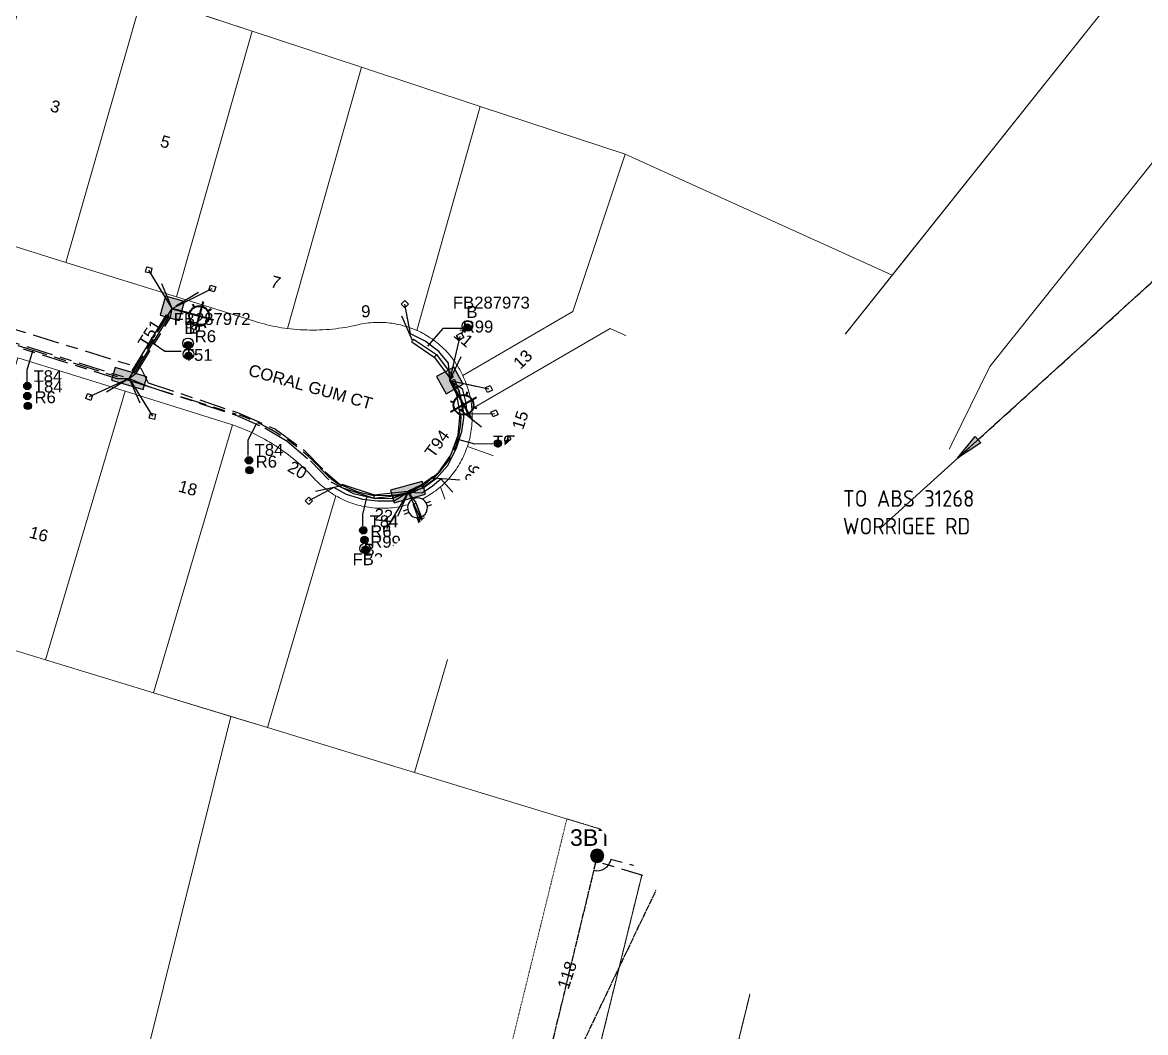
# Model space of a CAD drawing. Header units: metres. Extents: x 282960 to 285195, y 6134329 to 6136665.
# Drawn here: x 283530.6 to 283700, y 6135451.6 to 6135604 of the extents above; entities that cross this region are included whole.
import ezdxf
from ezdxf.enums import TextEntityAlignment as Align

# ---------------------------------------------------------------- set-up
doc = ezdxf.new("R2010")
doc.units = ezdxf.units.M
for name, pattern in [('Cable Exist OH', [1, 1, 0]), ('Cable Exist UG', [8.2, 4, -1.2, 1.8, -1.2]), ('HIDDEN', [0.375, 0.25, -0.125]), ('HIDDEN2', [0.1875, 0.125, -0.0625])]:
    doc.linetypes.add(name, pattern=pattern)
doc.layers.get('0').update_dxf_attribs({"color": 6})
for name, color, linetype, lineweight in [('Cadastre Land Parcels_SP_EXT', 9, 'Continuous', 5), ('Cadastre Other Property_SP_EXT', 9, 'HIDDEN', 5), ('Cadastre Roads_SP_EXT', 9, 'Continuous', 5)]:
    doc.layers.add(name, color=color, linetype=linetype, lineweight=lineweight)
for name, color, linetype in [('Duct_SP_EXT', 7, 'Continuous'), ('Equip_LV_EXT', 7, 'Continuous'), ('Equip_SP_HV_EXT', 7, 'Continuous'), ('Equip_SP_SL_EXT', 7, 'Continuous'), ('Mains_HV_EXT', 7, 'Continuous'), ('Mains_HV_MOD', 3, 'Continuous'), ('Mains_LV_EXT', 7, 'Continuous'), ('Mains_SL_EXT', 7, 'Continuous'), ('Notes_HV_MISC', 7, 'Continuous'), ('OH_Details_SP_MISC', 7, 'Continuous'), ('Services_SP_EXT', 7, 'Continuous'), ('SupportsOH_SP_TR_HV_LV_SL_EXT', 7, 'Continuous'), ('SupportsUG_SP_LV_EXT', 7, 'Continuous'), ('SupportsUG_SP_LV_SL_EXT', 7, 'Continuous'), ('Trench_SP_EXT', 7, 'Continuous')]:
    doc.layers.add(name, color=color, linetype=linetype)
doc.styles.add('COLUMN_LABEL', font='arial.ttf')
doc.styles.add('HVSW_LABEL', font='arial.ttf')
doc.styles.add('iecARIAL', font='arial.ttf', dxfattribs={"height": 2})
doc.styles.add('iecISOCP', font='isocp.shx')
doc.styles.add('POLE_LABEL', font='arial.ttf')
doc.styles.get("Standard").update_dxf_attribs({"font": 'arial.ttf'})

# ---------------------------------------------------------------- blocks, each defined once
blk = doc.blocks.new('COLUMN_EXT')
blk.add_hatch(color=256).paths.add_polyline_path([(-1.49, 1.48), (-1.49, -1.49), (1.48, -1.49), (1.48, 1.48)])
blk.add_lwpolyline([(-1.49, -1.49), (1.48, -1.49), (1.48, 1.48), (-1.49, 1.48)], close=True)
for tag, height, style, flags, p in [('ASSET_NUM', 2.5, 'COLUMN_LABEL', 8, (2, 2)), ('STRUCTURE_PLANT_NUMBER', 0.2, 'POLE_LABEL', 9, (1.81, 0.03)), ('STREET_CODE', 0.2, 'COLUMN_LABEL', 9, (1.81, -0.2))]:
    blk.add_attdef(tag, text='', height=height, dxfattribs=dict(style=style, flags=flags)).set_placement(p, align=Align.MIDDLE_LEFT)
at = {"flags": 9}
for tag, p in [('COLUMN_TYPE', (1.81, -0.4)), ('OWNED_BY', (1.81, -0.6)), ('STATE', (1.81, -0.8)), ('USAGE', (1.81, -1)), ('STREETNAME', (1.81, -1.6)), ('LEGEND', (1.81, -1.2)), ('LOCATION', (1.81, -1.4)), ('SUBURB', (1.81, -1.8)), ('NOTES', (1.81, -2))]:
    blk.add_attdef(tag, text='', height=0.2, dxfattribs=at).set_placement(p, align=Align.MIDDLE_LEFT)
at = {"flags": 1}
blk.add_attdef('Z', (1.81, -2.35), '', height=0.2, dxfattribs=at)
blk = doc.blocks.new('PILLAR_EXT')
blk.add_hatch(color=256).paths.add_polyline_path([(-2.475, 0.99), (-2.475, -0.99), (2.475, -0.99), (2.475, 0.99)])
blk.add_lwpolyline([(-2.475, -0.99), (2.475, -0.99), (2.475, 0.99), (-2.475, 0.99)], close=True)
at = {"style": 'iecARIAL', "flags": 8}
blk.add_attdef('ASSET_NUM', (1.5, 3.5), '', height=2.5, dxfattribs=at)
for tag, p, flags in [('OWNED_BY', (0, -0.2), 9), ('STATE', (0, -0.4), 9), ('SUPPORT_TYPE', (0, -0.6), 9), ('STREETNAME', (0, -1.8), 9), ('USAGE', (0, -0.8), 9), ('LEGEND', (0, -1), 9), ('LOCATION', (0, -1.2), 9), ('NOTES', (0, -1.4), 9), ('PARENT', (0, -1.6), 9), ('SUBURB', (0, -2), 1)]:
    blk.add_attdef(tag, p, '', height=0.2, dxfattribs=dict(flags=flags))
blk = doc.blocks.new('DUCT_EXT')
blk.add_circle((0, 0.8), 0.8)
at = {"flags": 1}
blk.add_attdef('Z', (0, 0), '', height=0.2, dxfattribs=at)
at = {"flags": 9}
for tag, p in [('DUCT_CODE', (0, 0)), ('XSECT_TYPE', (0, -0.2)), ('STATE', (0, -0.6)), ('FB_REFERENCE', (0, -0.4)), ('NOTES', (0, -0.8))]:
    blk.add_attdef(tag, text='', height=0.2, dxfattribs=at).set_placement(p, align=Align.MIDDLE_LEFT)
blk = doc.blocks.new('SL_LANTERN_EXT')
at = {"lineweight": 40}
for p, q in [((-1.46, 5.68), (-1.06, 5.28)), ((0, 1.97), (0, 6.47)), ((1.46, 5.68), (1.06, 5.28)), ((-2.25, 4.22), (2.25, 4.22)), ((-1.46, 2.76), (-1.06, 3.16)), ((0, 0), (0, 2.72)), ((1.46, 2.76), (1.06, 3.16))]:
    blk.add_line(p, q, dxfattribs=at)
blk.add_circle((0, 4.22), 1.5, dxfattribs=at)
at = {"style": 'iecARIAL', "flags": 8}
blk.add_attdef('ASSET_NUM', (1.5, 1.5), '', height=2.5, dxfattribs=at)
for tag, p, height, flags in [('OPERATING_VOLTAGE', (0.98, -1.65), 0.2, 9), ('ORIENTATION', (0.98, -1.85), 0.2, 9), ('CONSTRUCTED_VOLTAGE', (0.98, -0.65), 0.2, 9), ('CONTROL_TYPE', (0.98, -0.85), 0.2, 9), ('LANTERN_PURPOSE', (0.98, -1.05), 0.2, 9), ('LANTERN_TYPE', (0.98, -1.25), 0.2, 9), ('NO_PHASES', (0.98, -1.45), 0.2, 9), ('LNUMBER', (2.18, -3.25), 2.5, 8), ('OWNED_BY', (0.98, -2.05), 0.2, 9), ('STATE', (0.98, -2.25), 0.2, 9), ('USAGE', (0.98, -2.45), 0.2, 9), ('CEXIST', (0.98, -2.65), 0.2, 9), ('CNEW', (0.98, -2.85), 0.2, 9), ('CNUMBER', (0.98, -3.05), 0.2, 9), ('CREMOVE', (0.98, -3.25), 0.2, 9), ('CREPLACE', (0.98, -3.45), 0.2, 9), ('LKINGHEIGHT', (0.98, -3.65), 0.2, 9), ('LBRACKET', (0.98, -3.85), 0.2, 9), ('LBRACKETVOCAB', (0.98, -4.05), 0.2, 9), ('LCATEGORY', (0.98, -4.25), 0.2, 9), ('LCHARGE1', (0.98, -4.45), 0.2, 9), ('LCHARGE1PERCENT', (0.98, -4.65), 0.2, 9), ('LCHARGE2', (0.98, -4.85), 0.2, 9), ('LCHARGE2PERCENT', (0.98, -5.05), 0.2, 9), ('LCHARGE3', (0.98, -5.25), 0.2, 9), ('LCHARGE3PERCENT', (0.98, -5.45), 0.2, 9), ('LEXIST', (0.98, -5.65), 0.2, 9), ('LLAMP', (0.98, -5.85), 0.2, 9), ('LLAMPVOCAB', (0.98, -6.05), 0.2, 9), ('LMAST', (0.98, -6.25), 0.2, 9), ('LMASTVOCAB', (0.98, -6.45), 0.2, 9), ('LNEW', (0.98, -6.65), 0.2, 9), ('LANTNUMBER', (0.98, -6.85), 0.2, 9), ('LOUTREACH', (0.98, -7.25), 0.2, 9), ('LOUTREACHVOCAB', (0.98, -7.45), 0.2, 9), ('LRATECODE', (0.98, -7.65), 0.2, 9), ('LREMOVE', (0.98, -7.85), 0.2, 9), ('LREPLACE', (0.98, -8.05), 0.2, 9), ('LTYPE', (0.98, -8.25), 0.2, 9), ('LTYPEVOCAB', (0.98, -8.45), 0.2, 9), ('LEGEND', (0.98, -8.65), 0.2, 9), ('STREETNAME', (0.98, -9.25), 0.2, 9), ('SUBURB', (0.98, -9.45), 0.2, 1), ('LOCATION', (0.98, -8.85), 0.2, 9), ('NOTES', (0.98, -9.05), 0.2, 9)]:
    blk.add_attdef(tag, p, '', height=height, dxfattribs=dict(flags=flags))
blk = doc.blocks.new('CCP_EXT')
at = {"flags": 9}
for tag, p in [('LIFE_SUPPORT', (0, -1.6)), ('STATE', (0, -1.8)), ('NOTES', (0, -2))]:
    blk.add_attdef(tag, text='', height=0.2, dxfattribs=at).set_placement(p, align=Align.MIDDLE_LEFT)
blk.add_wipeout([(0, 0.57), (0.57, 0), (0, -0.57), (-0.57, 0)])
blk.add_lwpolyline([(-0.57, 0), (0, 0.57), (0.57, 0), (0, -0.57), (-0.57, 0)])
at = {"flags": 1}
blk.add_attdef('Z', (0, 0), '', height=0.2, dxfattribs=at)
at = {"flags": 9}
for tag, p in [('CCP_TYPE', (0, 0)), ('CONSTRUCTED_VOLTAGE', (0, -0.2)), ('OPERATING_VOLTAGE', (0, -0.6)), ('ORIENTATION', (0, -0.8)), ('OWNED_BY', (0, -1)), ('NO_PHASES', (0, -0.4)), ('USAGE', (0, -1.2)), ('LEGEND', (0, -1.4))]:
    blk.add_attdef(tag, text='', height=0.2, dxfattribs=at).set_placement(p, align=Align.MIDDLE_LEFT)
blk = doc.blocks.new('POLE_EXT')
blk.add_hatch(color=256).paths.add_polyline_path([(-1, 0, 1), (1, 0, 1)])
blk.add_lwpolyline([(-1, 0, 1), (1, 0, 1)], format="xyb", close=True)
for tag, height, flags, p in [('pNumber', 2.5, 8, (-17.84, 2.07)), ('OWNED_BY', 0.2, 9, (1.35, -0.4)), ('SPECIAL_USE', 0.2, 9, (1.35, -0.8)), ('STATE', 0.2, 9, (1.35, -1)), ('cLV', 0.2, 9, (1.35, -1.4)), ('hDepth', 0.2, 9, (1.35, -1.6)), ('hDia', 0.2, 9, (1.35, -1.8)), ('PARENT', 0.2, 9, (1.35, -0.6)), ('USAGE', 0.2, 9, (1.35, -1.2)), ('cHV', 0.2, 9, (1.35, -2)), ('cLinedev', 0.2, 9, (1.35, -3.4)), ('LBRACKET', 0.2, 9, (1.35, -2.2)), ('LExisting', 0.2, 9, (1.35, -2.4)), ('LANTNUMBER', 0.2, 9, (1.35, -2.6)), ('LOther', 0.2, 9, (1.35, -2.8)), ('LRemove', 0.2, 9, (1.35, -3)), ('LEGEND', 0.2, 9, (1.35, -3.2)), ('pExisting', 0.2, 9, (1.35, -3.8)), ('pFooting', 0.2, 9, (1.35, -4.4)), ('pNew', 0.2, 9, (1.35, -4.6)), ('pRelocate', 0.2, 9, (1.35, -5)), ('LOCATION', 0.2, 9, (1.35, -3.6)), ('PFNUMBER', 0.2, 9, (1.35, -4)), ('NEWPFNUMBER', 0.2, 9, (1.35, -4.2)), ('pRemove', 0.2, 9, (1.35, -5.2)), ('pReplace', 0.2, 9, (1.35, -5.4)), ('pStay', 0.2, 9, (1.35, -5.6)), ('pType', 0.2, 9, (1.35, -5.8)), ('cspan', 0.2, 9, (1.35, -6)), ('STREETNAME', 0.2, 9, (1.35, -6.2)), ('SUBURB', 0.2, 9, (1.35, -6.4)), ('NOTES', 0.2, 9, (1.35, -6.6)), ('MAINTAINED_BY', 0.2, 9, (1.36, -6.81)), ('OPERATED_BY', 0.2, 9, (1.36, -7.01))]:
    blk.add_attdef(tag, text='', height=height, dxfattribs=dict(flags=flags)).set_placement(p, align=Align.MIDDLE_LEFT)
at = {"style": 'POLE_LABEL'}
for tag, height, flags, p in [('ASSET_NUM', 2.5, 8, (2, 2)), ('STRUCTURE_PLANT_NUMBER', 0.2, 9, (1.35, 0.03)), ('STREET_CODE', 0.2, 9, (1.35, -0.2))]:
    blk.add_attdef(tag, text='', height=height, dxfattribs=dict(at, flags=flags)).set_placement(p, align=Align.MIDDLE_LEFT)
at = {"flags": 1}
blk.add_attdef('Z', (1.35, -7.33), '', height=0.2, dxfattribs=at)
blk = doc.blocks.new('LV_UG_LINKS_OPEN_EXT')
for p, q in [((-0.25, 1.47), (-0.25, 2.22)), ((0.25, 1.47), (0.25, 2.22)), ((-0.25, -1.47), (-0.25, -2.22)), ((0.25, -1.47), (0.25, -2.22))]:
    blk.add_line(p, q)
at = {"flags": 9}
for tag, p in [('ACTUAL_STATUS', (0, 0)), ('CONSTRUCTED_VOLTAGE', (0, -0.2)), ('OPERATING_VOLTAGE', (0, -0.6)), ('ORIENTATION', (0, -0.8)), ('STATE', (0, -1)), ('SWITCH_TYPE', (0, -1.2)), ('NO_PHASES', (0, -0.4)), ('USAGE', (0, -1.4)), ('NOTES', (0, -1.6))]:
    blk.add_attdef(tag, text='', height=0.2, dxfattribs=at).set_placement(p, align=Align.MIDDLE_LEFT)
at = {"flags": 1}
blk.add_attdef('Z', (0, 0), '', height=0.2, dxfattribs=at)
blk.add_wipeout([(-0.25, 1.47), (-0.43, 1.43), (-0.61, 1.36), (-0.77, 1.28), (-0.93, 1.17), (-1.07, 1.05), (-1.19, 0.9), (-1.29, 0.75), (-1.38, 0.58), (-1.44, 0.4), (-1.48, 0.22), (-1.49, 0.03), (-1.49, -0.16), (-1.45, -0.34), (-1.4, -0.52), (-1.32, -0.69), (-1.23, -0.85), (-1.11, -1), (-0.98, -1.13), (-0.83, -1.24), (-0.66, -1.34), (-0.49, -1.41), (-0.31, -1.46), (-0.13, -1.49), (0.06, -1.49), (0.25, -1.47), (0.43, -1.43), (0.61, -1.36), (0.77, -1.28), (0.93, -1.17), (1.07, -1.05), (1.19, -0.9), (1.29, -0.75), (1.38, -0.58), (1.44, -0.4), (1.48, -0.22), (1.49, -0.03), (1.49, 0.16), (1.45, 0.34), (1.4, 0.52), (1.32, 0.69), (1.23, 0.85), (1.11, 1), (0.98, 1.13), (0.83, 1.24), (0.66, 1.34), (0.49, 1.41), (0.31, 1.46), (0.13, 1.49), (-0.06, 1.49)])
blk.add_lwpolyline([(0, -1.49, 1), (0, 1.49, 1)], format="xyb", close=True)
blk = doc.blocks.new('HV_ABS_CLOSED_EXT')
blk.add_line((-3, 6.87), (3, 6.87))
blk.add_circle((0, 6.87), 1.8)
at = {"style": 'HVSW_LABEL'}
for tag, height, flags, p in [('ASSET_NUM', 3.5, 8, (2, 2)), ('STREET_CODE', 0.2, 9, (0, -0.2))]:
    blk.add_attdef(tag, text='', height=height, dxfattribs=dict(at, flags=flags)).set_placement(p, align=Align.MIDDLE_LEFT)
at = {"flags": 1}
blk.add_attdef('Z', (0, 0), '', height=0.2, dxfattribs=at)
at = {"flags": 9}
for tag, p in [('ACTUAL_STATUS', (0, -0.4)), ('CONSTRUCTED_VOLTAGE', (0, -0.6)), ('OPERATING_VOLTAGE', (0, -1)), ('ORIENTATION', (0, -1.2)), ('OWNED_BY', (0, -1.4)), ('STATE', (0, -1.6)), ('NO_PHASES', (0, -0.8)), ('SWITCH_TYPE', (0, -1.8)), ('STREETNAME', (0, -2.6)), ('SUBURB', (0, -2.8)), ('USAGE', (0, -2)), ('LEGEND', (0, -2.2)), ('LOCATION', (0, -2.4)), ('NOTES', (0, -3))]:
    blk.add_attdef(tag, text='', height=0.2, dxfattribs=at).set_placement(p, align=Align.MIDDLE_LEFT)
blk = doc.blocks.new('CABLE_LARGE_EXT')
h = blk.add_hatch(color=256)
edge = h.paths.add_edge_path()
edge.add_arc((0, 0.55), 0.55, 0, 360)
blk.add_circle((0, 0.55), 0.55)
at = {"flags": 1}
blk.add_attdef('Z', (0, 0), '', height=0.2, dxfattribs=at)
at = {"flags": 9}
for tag, p in [('COND_CODE', (0, 0)), ('STATE', (0, -0.4)), ('XSECT_SIZE', (0, -0.6)), ('FB_REFERENCE', (0, -0.2)), ('NOTES', (0, -0.8))]:
    blk.add_attdef(tag, text='', height=0.2, dxfattribs=at).set_placement(p, align=Align.MIDDLE_LEFT)
blk = doc.blocks.new('*U137')
blk.add_hatch(color=256).paths.add_polyline_path([(0.44, -0.48), (-0.44, 0.48), (-3.11, -2.82)])
for p, q in [((-3.11, -2.82), (-0.44, 0.48)), ((0.44, -0.48), (-0.44, 0.48)), ((0.44, -0.48), (-3.11, -2.82))]:
    blk.add_line(p, q)
at = {"color": 250}
blk.add_wipeout([(23.58, -32.34), (-33.86, -84.24), (-92.24, -19.69), (-34.8, 32.21)], dxfattribs=at)

msp = doc.modelspace()

# ---------------------------------------------------------------- linework, layer by layer
at = {"layer": 'Cadastre Land Parcels_SP_EXT', "linetype": 'Continuous'}
for p, q in [((283661.83, 6135565.85), (283747.66, 6135673.51)), ((283661.83, 6135565.85), (283747.66, 6135673.51)), ((283548.72, 6135608.12), (283565.23, 6135602.65)), ((283548.72, 6135608.12), (283565.23, 6135602.65)), ((283565.23, 6135602.65), (283581.74, 6135597.19)), ((283565.23, 6135602.65), (283581.74, 6135597.19)), ((283581.74, 6135597.19), (283599.66, 6135591.26)), ((283581.74, 6135597.19), (283599.66, 6135591.26)), ((283599.66, 6135591.26), (283621.53, 6135584.08)), ((283599.66, 6135591.26), (283621.53, 6135584.08)), ((283621.53, 6135584.08), (283661.83, 6135565.85)), ((283621.53, 6135584.08), (283661.83, 6135565.85))]:
    msp.add_line(p, q, dxfattribs=at)
for points in [[(283520.48, 6135572.95), (283537.14, 6135567.75), (283548.72, 6135608.12), (283532.21, 6135613.58), (283520.48, 6135572.95)], [(283537.14, 6135567.75), (283553.81, 6135562.54), (283565.23, 6135602.65), (283548.72, 6135608.12), (283537.14, 6135567.75)], [(283581.74, 6135597.19), (283565.23, 6135602.65), (283553.81, 6135562.54), (283565.75, 6135558.83), (283566.18, 6135558.7), (283566.61, 6135558.58), (283567.04, 6135558.47), (283567.48, 6135558.36), (283567.91, 6135558.25), (283568.35, 6135558.16), (283568.79, 6135558.07), (283569.23, 6135557.99), (283569.67, 6135557.91), (283570.12, 6135557.84), (283570.56, 6135557.78), (283581.74, 6135597.19)], [(283599.66, 6135591.26), (283581.74, 6135597.19), (283570.56, 6135557.78), (283571.04, 6135557.72), (283571.53, 6135557.67), (283572.01, 6135557.63), (283572.5, 6135557.6), (283572.99, 6135557.58), (283573.48, 6135557.56), (283573.96, 6135557.55), (283574.45, 6135557.55), (283574.94, 6135557.55), (283575.43, 6135557.57), (283575.91, 6135557.59), (283576.4, 6135557.62), (283576.89, 6135557.66), (283577.37, 6135557.7), (283577.86, 6135557.75), (283578.34, 6135557.82), (283578.82, 6135557.89), (283579.31, 6135557.96), (283579.79, 6135558.05), (283580.26, 6135558.14), (283580.74, 6135558.24), (283581.22, 6135558.35), (283581.53, 6135558.42), (283581.85, 6135558.48), (283582.17, 6135558.53), (283582.49, 6135558.58), (283582.81, 6135558.62), (283583.13, 6135558.65), (283583.46, 6135558.68), (283583.78, 6135558.7), (283584.1, 6135558.71), (283584.43, 6135558.71), (283584.75, 6135558.71), (283585.07, 6135558.69), (283585.4, 6135558.67), (283585.72, 6135558.65), (283586.04, 6135558.61), (283586.36, 6135558.57), (283586.68, 6135558.52), (283587, 6135558.46), (283587.32, 6135558.4), (283587.63, 6135558.33), (283587.95, 6135558.25), (283588.26, 6135558.16), (283588.57, 6135558.07), (283588.88, 6135557.97), (283589.18, 6135557.86), (283589.48, 6135557.75), (283589.78, 6135557.63), (283590.08, 6135557.5), (283599.66, 6135591.26)], [(283613.61, 6135560.35), (283621.53, 6135584.08), (283599.66, 6135591.26), (283590.08, 6135557.5), (283590.38, 6135557.36), (283590.68, 6135557.22), (283590.97, 6135557.07), (283591.26, 6135556.91), (283591.55, 6135556.74), (283591.83, 6135556.57), (283592.11, 6135556.39), (283592.39, 6135556.21), (283592.65, 6135556.01), (283592.92, 6135555.82), (283593.18, 6135555.61), (283593.43, 6135555.4), (283593.68, 6135555.18), (283593.93, 6135554.96), (283594.17, 6135554.73), (283594.4, 6135554.5), (283594.63, 6135554.26), (283594.85, 6135554.01), (283595.07, 6135553.76), (283595.28, 6135553.51), (283595.48, 6135553.24), (283595.68, 6135552.98), (283595.87, 6135552.71), (283596.05, 6135552.43), (283596.23, 6135552.15), (283596.4, 6135551.87), (283596.57, 6135551.58), (283596.72, 6135551.29), (283596.87, 6135551), (283597.02, 6135550.7), (283613.61, 6135560.35)], [(283661.83, 6135565.85), (283621.53, 6135584.08), (283613.61, 6135560.35), (283597.02, 6135550.7), (283597.16, 6135550.41), (283597.29, 6135550.11), (283597.42, 6135549.8), (283597.54, 6135549.5), (283597.65, 6135549.19), (283597.76, 6135548.88), (283597.85, 6135548.57), (283597.94, 6135548.25), (283598.03, 6135547.94), (283598.1, 6135547.62), (283598.17, 6135547.3), (283598.23, 6135546.98), (283598.28, 6135546.65), (283598.33, 6135546.33), (283598.36, 6135546), (283598.39, 6135545.68), (283619.25, 6135557.78), (283645.85, 6135545.8), (283661.83, 6135565.85)], [(283859.56, 6135560.8), (283701.74, 6135583.63), (283676.56, 6135552.05), (283650.69, 6135499.45), (283621.99, 6135382.74), (283623.97, 6135382.42), (283765.17, 6135359.83), (283829.1, 6135349.6), (283859.56, 6135560.8)], [(283638.92, 6135535.86), (283639.37, 6135537.68), (283645.85, 6135545.8), (283619.25, 6135557.78), (283598.39, 6135545.68), (283598.42, 6135545.36), (283598.44, 6135545.03), (283598.45, 6135544.71), (283598.45, 6135544.39), (283598.44, 6135544.07), (283598.43, 6135543.75), (283598.41, 6135543.43), (283598.39, 6135543.11), (283598.35, 6135542.79), (283598.31, 6135542.47), (283598.26, 6135542.15), (283598.21, 6135541.83), (283598.14, 6135541.52), (283598.07, 6135541.2), (283597.99, 6135540.89), (283597.91, 6135540.58), (283597.82, 6135540.27), (283597.72, 6135539.97), (283636.54, 6135526.16), (283638.92, 6135535.86)], [(283546.1, 6135548.32), (283529.91, 6135553.37), (283517.82, 6135512.74), (283529.48, 6135509.19), (283534.08, 6135507.79), (283546.1, 6135548.32)], [(283562.29, 6135543.25), (283561.97, 6135543.36), (283561.65, 6135543.46), (283561.33, 6135543.56), (283546.1, 6135548.32), (283534.08, 6135507.79), (283550.34, 6135502.83), (283562.29, 6135543.25)], [(283577.87, 6135532.54), (283577.59, 6135532.71), (283577.32, 6135532.88), (283577.05, 6135533.06), (283576.78, 6135533.24), (283576.52, 6135533.43), (283576.26, 6135533.63), (283576.01, 6135533.83), (283575.76, 6135534.04), (283575.52, 6135534.26), (283575.28, 6135534.48), (283575.05, 6135534.7), (283574.82, 6135534.93), (283574.6, 6135535.17), (283574.27, 6135535.52), (283573.94, 6135535.87), (283573.6, 6135536.21), (283573.26, 6135536.54), (283572.91, 6135536.87), (283572.56, 6135537.2), (283572.2, 6135537.52), (283571.83, 6135537.83), (283571.47, 6135538.14), (283571.09, 6135538.44), (283570.71, 6135538.73), (283570.33, 6135539.02), (283569.94, 6135539.3), (283569.55, 6135539.58), (283569.15, 6135539.85), (283568.75, 6135540.11), (283568.34, 6135540.37), (283567.94, 6135540.62), (283567.52, 6135540.86), (283567.1, 6135541.1), (283566.68, 6135541.33), (283566.26, 6135541.55), (283565.83, 6135541.77), (283565.4, 6135541.98), (283564.96, 6135542.18), (283564.52, 6135542.38), (283564.08, 6135542.57), (283563.64, 6135542.75), (283563.19, 6135542.92), (283562.74, 6135543.09), (283562.29, 6135543.25), (283550.34, 6135502.83), (283567.56, 6135497.58), (283577.87, 6135532.54)], [(283636.54, 6135526.16), (283597.72, 6135539.97), (283597.61, 6135539.66), (283597.5, 6135539.36), (283597.38, 6135539.07), (283597.25, 6135538.77), (283597.12, 6135538.48), (283596.98, 6135538.19), (283596.83, 6135537.91), (283596.68, 6135537.63), (283596.52, 6135537.35), (283596.36, 6135537.07), (283596.19, 6135536.8), (283596.01, 6135536.54), (283595.82, 6135536.28), (283595.64, 6135536.02), (283595.44, 6135535.76), (283595.24, 6135535.52), (283595.03, 6135535.27), (283594.82, 6135535.03), (283594.6, 6135534.8), (283594.38, 6135534.57), (283594.15, 6135534.34), (283593.92, 6135534.12), (283593.68, 6135533.91), (283601.35, 6135512.38), (283630.93, 6135503.36), (283636.54, 6135526.16)], [(283630.93, 6135503.36), (283601.35, 6135512.38), (283593.68, 6135533.91), (283593.44, 6135533.71), (283593.19, 6135533.51), (283592.94, 6135533.32), (283592.68, 6135533.14), (283592.43, 6135532.96), (283592.16, 6135532.79), (283591.9, 6135532.62), (283591.63, 6135532.46), (283591.35, 6135532.3), (283591.08, 6135532.15), (283590.79, 6135532.01), (283590.51, 6135531.87), (283590.22, 6135531.74), (283589.94, 6135531.62), (283589.64, 6135531.5), (283589.35, 6135531.39), (283596.1, 6135512.46), (283589.72, 6135490.83), (283625.19, 6135480.01), (283630.93, 6135503.36)], [(283584.8, 6135530.66), (283584.47, 6135530.66), (283584.14, 6135530.68), (283583.81, 6135530.7), (283583.48, 6135530.73), (283583.16, 6135530.76), (283582.83, 6135530.81), (283582.5, 6135530.86), (283582.18, 6135530.92), (283581.85, 6135530.99), (283581.53, 6135531.06), (283581.21, 6135531.15), (283580.9, 6135531.24), (283580.58, 6135531.33), (283580.27, 6135531.44), (283579.96, 6135531.55), (283579.65, 6135531.67), (283579.34, 6135531.8), (283579.04, 6135531.93), (283578.74, 6135532.08), (283578.45, 6135532.22), (283578.16, 6135532.38), (283577.87, 6135532.54), (283567.56, 6135497.58), (283589.72, 6135490.83), (283596.1, 6135512.46), (283589.35, 6135531.39), (283589.03, 6135531.29), (283588.72, 6135531.19), (283588.4, 6135531.11), (283588.08, 6135531.03), (283587.76, 6135530.96), (283587.43, 6135530.89), (283587.11, 6135530.84), (283586.78, 6135530.79), (283586.45, 6135530.75), (283586.12, 6135530.71), (283585.79, 6135530.69), (283585.46, 6135530.67), (283585.13, 6135530.66), (283584.8, 6135530.66)], [(283625.19, 6135480.01), (283589.72, 6135490.83), (283567.56, 6135497.58), (283562.03, 6135499.27), (283549.34, 6135448.29), (283613.49, 6135432.42), (283625.19, 6135480.01)]]:
    msp.add_lwpolyline(points, close=True, dxfattribs=at)
msp.add_lwpolyline([(283510.84, 6135446.71), (283546.75, 6135437.82), (283549.34, 6135448.29), (283549.34, 6135448.29), (283562.03, 6135499.27), (283550.34, 6135502.83), (283534.08, 6135507.79), (283529.48, 6135509.19)], dxfattribs=at)
at = {"layer": 'Cadastre Other Property_SP_EXT', "linetype": 'HIDDEN2'}
msp.add_lwpolyline([(283612.74, 6135483.82), (283518.4, 6135100.14), (283526.8, 6135098.99), (283532.45, 6135102.82), (283625.19, 6135480.02), (283612.74, 6135483.82)], close=True, dxfattribs=at)
at = {"layer": 'Cadastre Roads_SP_EXT', "linetype": 'Continuous'}
for p, q in [((283747.66, 6135673.51), (283639.37, 6135537.68)), ((283676.56, 6135552.05), (283701.74, 6135583.63)), ((283650.69, 6135499.45), (283676.56, 6135552.05)), ((283639.37, 6135537.68), (283625.19, 6135480.01)), ((283621.99, 6135382.74), (283650.69, 6135499.45)), ((283625.19, 6135480.01), (283613.49, 6135432.42))]:
    msp.add_line(p, q, dxfattribs=at)
at = {"layer": 'Duct_SP_EXT'}
for p, q in [((283547.12, 6135551.38), (283552.32, 6135559.86)), ((283547.53, 6135551.13), (283552.73, 6135559.61)), ((283552.32, 6135559.86), (283552.53, 6135559.73)), ((283552.73, 6135559.61), (283552.53, 6135559.73)), ((283589.32, 6135555.78), (283589.45, 6135555.97)), ((283589.59, 6135556.17), (283589.45, 6135555.97)), ((283589.59, 6135556.17), (283593.06, 6135553.84)), ((283589.32, 6135555.78), (283592.72, 6135553.48)), ((283592.72, 6135553.48), (283592.89, 6135553.66)), ((283592.72, 6135553.48), (283595.17, 6135550.19)), ((283593.06, 6135553.84), (283592.89, 6135553.66)), ((283593.06, 6135553.84), (283595.56, 6135550.48)), ((283547.12, 6135551.38), (283547.33, 6135551.25)), ((283547.53, 6135551.13), (283547.33, 6135551.25)), ((283595.17, 6135550.19), (283595.36, 6135550.34)), ((283595.31, 6135549.91), (283595.54, 6135549.99)), ((283595.31, 6135549.91), (283596.1, 6135547.78)), ((283595.56, 6135550.48), (283595.36, 6135550.34)), ((283595.76, 6135550.08), (283595.54, 6135549.99)), ((283595.76, 6135550.08), (283596.57, 6135547.9)), ((283596.1, 6135547.78), (283596.34, 6135547.84)), ((283596.1, 6135547.78), (283596.49, 6135545.53)), ((283596.57, 6135547.9), (283596.34, 6135547.84)), ((283596.57, 6135547.9), (283596.96, 6135545.61)), ((283596.48, 6135545.55), (283596.72, 6135545.57)), ((283596.49, 6135545.53), (283596.48, 6135545.55)), ((283596.48, 6135545.55), (283596.48, 6135545.51)), ((283596.48, 6135545.51), (283596.72, 6135545.52)), ((283596.48, 6135545.51), (283596.49, 6135545.46)), ((283596.49, 6135545.53), (283596.72, 6135545.57)), ((283596.49, 6135545.46), (283596.73, 6135545.47)), ((283596.96, 6135545.61), (283596.72, 6135545.57)), ((283596.96, 6135545.6), (283596.72, 6135545.57)), ((283596.96, 6135545.53), (283596.72, 6135545.52)), ((283596.97, 6135545.48), (283596.73, 6135545.47)), ((283596.96, 6135545.61), (283596.96, 6135545.6)), ((283596.96, 6135545.6), (283596.96, 6135545.53)), ((283596.96, 6135545.53), (283596.97, 6135545.48)), ((283578.64, 6135533.83), (283578.71, 6135534.06)), ((283578.64, 6135533.83), (283583.61, 6135532.21)), ((283578.78, 6135534.29), (283578.71, 6135534.06)), ((283578.78, 6135534.29), (283583.66, 6135532.7)), ((283590.75, 6135534.22), (283592.45, 6135535.43)), ((283590.75, 6135534.22), (283590.87, 6135534.01)), ((283590.99, 6135533.8), (283590.87, 6135534.01)), ((283590.99, 6135533.8), (283592.73, 6135535.04)), ((283592.44, 6135535.42), (283592.47, 6135535.45)), ((283592.45, 6135535.43), (283592.44, 6135535.42)), ((283592.44, 6135535.42), (283592.59, 6135535.23)), ((283592.45, 6135535.43), (283592.59, 6135535.23)), ((283592.47, 6135535.45), (283592.5, 6135535.48)), ((283592.47, 6135535.45), (283592.62, 6135535.26)), ((283592.5, 6135535.48), (283592.66, 6135535.29)), ((283592.73, 6135535.04), (283592.59, 6135535.23)), ((283592.73, 6135535.04), (283592.59, 6135535.23)), ((283592.78, 6135535.08), (283592.62, 6135535.26)), ((283592.81, 6135535.11), (283592.66, 6135535.29)), ((283592.73, 6135535.04), (283592.78, 6135535.08)), ((283592.73, 6135535.04), (283592.73, 6135535.04)), ((283592.78, 6135535.08), (283592.81, 6135535.11)), ((283583.61, 6135532.21), (283583.64, 6135532.46)), ((283583.66, 6135532.7), (283583.64, 6135532.46)), ((283597.89, 6135509.17), (283598.07, 6135509.36)), ((283597.89, 6135509.17), (283629.38, 6135499.15)), ((283598.25, 6135509.55), (283598.07, 6135509.36)), ((283598.25, 6135509.55), (283629.53, 6135499.61)), ((283629.38, 6135499.15), (283629.46, 6135499.38)), ((283629.53, 6135499.61), (283629.46, 6135499.38))]:
    msp.add_line(p, q, dxfattribs=at)
for points in [[(283597.12, 6135557.81), (283594.04, 6135557.81), (283591.72, 6135555.11)], [(283531.32, 6135549.69), (283531.31, 6135551.56), (283532.14, 6135554.41)], [(283554.52, 6135554.33), (283552.05, 6135554.33), (283550.31, 6135555.51)], [(283564.64, 6135538.64), (283564.64, 6135540.98), (283565.96, 6135543.49)], [(283601.55, 6135540.37), (283598.87, 6135540.32), (283596.48, 6135541.01)], [(283581.96, 6135528.02), (283581.95, 6135529.73), (283582.54, 6135532.29)], [(283611.93, 6135500.37), (283611.93, 6135502.5), (283612.41, 6135504.19)]]:
    msp.add_lwpolyline(points, dxfattribs=at)
at = {"layer": 'Mains_HV_MOD', "linetype": 'Cable Exist OH'}
msp.add_lwpolyline([(283660.16, 6135527.78), (283719.05, 6135581.13)], dxfattribs=at)
at = {"layer": 'Mains_LV_EXT', "linetype": 'Cable Exist UG'}
for points in [[(283499.97, 6135564.91), (283546.7, 6135550.23)], [(283546.7, 6135550.23), (283553.19, 6135560.82)]]:
    msp.add_lwpolyline(points, dxfattribs=at)
at = {"layer": 'Mains_LV_EXT', "linetype": 'Cable Exist OH'}
msp.add_lwpolyline([(283617.31, 6135478.24), (283605.73, 6135430.23)], dxfattribs=at)
at = {"layer": 'Mains_LV_EXT', "linetype": 'Continuous'}
msp.add_lwpolyline([(283616.79, 6135476.06, 0.434524), (283619.4, 6135477.72)], format="xyb", dxfattribs=at)
at = {"layer": 'Mains_SL_EXT', "linetype": 'Cable Exist UG'}
for points in [[(283499.97, 6135564.91), (283502.3, 6135563.74), (283544.81, 6135550.26), (283546.7, 6135550.23)], [(283546.7, 6135550.23), (283547.79, 6135551.08), (283552.93, 6135559.46), (283553.19, 6135560.82)]]:
    msp.add_lwpolyline(points, dxfattribs=at)
at = {"layer": 'Trench_SP_EXT', "linetype": 'Cable Exist UG'}
for points in [[(283553.19, 6135560.82), (283551.43, 6135564.97)], [(283557.16, 6135563.22), (283553.19, 6135560.82)], [(283514.08, 6135560.13), (283514.21, 6135560.09), (283530.4, 6135555.07), (283546.6, 6135549.99)], [(283552.4, 6135559.52), (283553.19, 6135560.82)], [(283589.45, 6135555.97), (283587.73, 6135559.87)], [(283595.09, 6135549.95), (283597.04, 6135554.12)], [(283546.7, 6135550.23), (283547.51, 6135551.55)], [(283546.7, 6135550.23), (283542.8, 6135547.87)], [(283546.7, 6135550.23), (283548.52, 6135546.11)], [(283596.73, 6135545.47), (283600.06, 6135542.78)], [(283592.62, 6135535.26), (283596.88, 6135534.95)], [(283588.78, 6135533.09), (283589.71, 6135531.35)]]:
    msp.add_lwpolyline(points, dxfattribs=at)
for points in [[(283592.66, 6135535.29, 0.131103), (283596.15, 6135540.59), (283596.15, 6135540.59, 0.100948), (283596.73, 6135545.47)], [(283629.52, 6135499.31), (283630.03, 6135499.18), (283630.03, 6135499.18, -0.059531), (283630.99, 6135498.43), (283630.99, 6135498.43), (283631.15, 6135498.28), (283631.31, 6135498.13), (283631.31, 6135498.13), (283631.31, 6135497.84), (283626.62, 6135478.76), (283625.76, 6135475.45), (283625.76, 6135475.45, -0.368919), (283624.87, 6135475.09), (283624.87, 6135475.09), (283617.25, 6135477.35)]]:
    msp.add_lwpolyline(points, format="xyb", dxfattribs=at)

# ---------------------------------------------------------------- block references
at = {"layer": 'Duct_SP_EXT'}
for name, p in [('DUCT_EXT', (283597.73, 6135557.37)), ('DUCT_EXT', (283555.58, 6135554.74)), ('DUCT_EXT', (283555.64, 6135553.12)), ('CABLE_LARGE_EXT', (283555.6, 6135554.74)), ('CABLE_LARGE_EXT', (283555.64, 6135553.12)), ('CABLE_LARGE_EXT', (283531.33, 6135548.56)), ('CABLE_LARGE_EXT', (283531.33, 6135547.05)), ('CABLE_LARGE_EXT', (283531.41, 6135545.55)), ('CABLE_LARGE_EXT', (283602.31, 6135539.9)), ('CABLE_LARGE_EXT', (283603.96, 6135539.91)), ('CABLE_LARGE_EXT', (283564.77, 6135537.35)), ('CABLE_LARGE_EXT', (283564.84, 6135535.85)), ('CABLE_LARGE_EXT', (283582.02, 6135526.79)), ('DUCT_EXT', (283582.29, 6135523.81)), ('CABLE_LARGE_EXT', (283582.21, 6135525.34)), ('CABLE_LARGE_EXT', (283582.34, 6135523.88)), ('DUCT_EXT', (283612, 6135498.47)), ('DUCT_EXT', (283612.12, 6135496.84)), ('CABLE_LARGE_EXT', (283612.33, 6135498.8))]:
    msp.add_blockref(name, p, dxfattribs=at)
at = {"layer": 'Equip_SP_HV_EXT', "rotation": 56.33766675566906}
msp.add_blockref('HV_ABS_CLOSED_EXT', (283660.16, 6135527.78), dxfattribs=at)
at = {"layer": 'Equip_SP_SL_EXT'}
for p, rotation in [((283553.19, 6135560.82), 254.3069016918927), ((283595.09, 6135549.95), 209.0624716998991)]:
    msp.add_blockref('SL_LANTERN_EXT', p, dxfattribs=dict(at, rotation=rotation))
at = {"layer": 'SupportsOH_SP_TR_HV_LV_SL_EXT'}
msp.add_blockref('POLE_EXT', (283660.16, 6135527.78), dxfattribs=at)
ref = msp.add_blockref('POLE_EXT', (283629.08, 6135479.07), dxfattribs=at)
ref.add_attrib('ASSET_NUM', '3BT021', dxfattribs={"layer": '0', "height": 2.5, "style": 'POLE_LABEL'}).set_placement((283631.08, 6135479.82), align=Align.BOTTOM_CENTER)
ref = msp.add_blockref('POLE_EXT', (283617.31, 6135478.24), dxfattribs=at)
ref.add_attrib('ASSET_NUM', '3BT020', dxfattribs={"layer": '0', "height": 2.5, "style": 'POLE_LABEL'}).set_placement((283619.32, 6135478.99), align=Align.BOTTOM_CENTER)
at = {"layer": 'SupportsUG_SP_LV_EXT'}
for p, rotation in [((283546.7, 6135550.23), 163.6018523406433), ((283588.78, 6135533.09), 195.5158189121363)]:
    msp.add_blockref('PILLAR_EXT', p, dxfattribs=dict(at, rotation=rotation))
at = {"layer": 'SupportsUG_SP_LV_SL_EXT'}
for p, rotation in [((283553.19, 6135560.82), 254.3069016918927), ((283595.09, 6135549.95), 209.0624716998991)]:
    msp.add_blockref('COLUMN_EXT', p, dxfattribs=dict(at, rotation=rotation))

# ---------------------------------------------------------------- texts
at = {"layer": 'Cadastre Land Parcels_SP_EXT'}
for s, rotation, p in [('3', 344.4175, (283534.64, 6135590.6)), ('5', 344.4201, (283551.23, 6135585.27)), ('7', 344.4824, (283567.9, 6135564.09)), ('9', 1.3947, (283581.72, 6135559.47)), ('11', 319.7413, (283595.5, 6135556.63)), ('13', 44.5599, (283605.71, 6135551.53)), ('15', 71.7923, (283606.11, 6135542.35)), ('20', 330.3637, (283570.43, 6135536.36)), ('26', 71.7871, (283598.95, 6135534.23)), ('18', 344.416, (283553.97, 6135533.22)), ('22', 354.1518, (283583.6, 6135528.85)), ('16', 344.4204, (283531.48, 6135526.28)), ('24', 71.7849, (283595.46, 6135525.09)), ('118', 71.7854, (283612.97, 6135457.97))]:
    msp.add_text(s, height=1.8, rotation=rotation, dxfattribs=at).set_placement(p)
at = {"layer": 'Cadastre Other Property_SP_EXT'}
msp.add_text('087222', height=1.8, rotation=344.1713, dxfattribs=at).set_placement((283599.89, 6135511.33))
at = {"layer": 'Cadastre Roads_SP_EXT'}
msp.add_text('CORAL GUM CT', height=1.8, rotation=344.4201, dxfattribs=at).set_placement((283564.54, 6135550.72))
at = {"layer": 'Duct_SP_EXT'}
for s, p in [('FB287973', (283595.54, 6135560.79)), ('B', (283597.58, 6135559.39)), ('FB287972', (283553.41, 6135558.33)), ('B', (283555.01, 6135556.95)), ('D', (283555.69, 6135556.99)), ('R6', (283556.59, 6135555.72)), ('T51', (283554.94, 6135552.91)), ('T84', (283532.26, 6135549.69)), ('T84', (283532.31, 6135548.14)), ('R6', (283532.41, 6135546.52)), ('T94', (283601.59, 6135539.82)), ('R6', (283603.49, 6135539.88)), ('T84', (283565.62, 6135538.58)), ('R6', (283565.78, 6135536.8)), ('FB287973', (283580.4, 6135522.08)), ('B', (283582.07, 6135523.54)), ('T84', (283613.27, 6135499.9)), ('D', (283612.05, 6135496.55)), ('FB287972', (283610.12, 6135495.41))]:
    msp.add_text(s, height=1.8, dxfattribs=at).set_placement(p)
at = {"layer": 'Mains_LV_EXT'}
for s, rotation, p in [('T51', 58.094, (283549.41, 6135554.7)), ('T94', 54.3721, (283592.62, 6135538.13)), ('T84', 75.7068, (283628.89, 6135486.86))]:
    msp.add_text(s, height=1.8, rotation=rotation, dxfattribs=at).set_placement(p)

# ---------------------------------------------------------------- next in the draw order: block references
at = {"layer": 'Services_SP_EXT'}
for p, rotation in [((283549.65, 6135566.6), 302.3069017661447), ((283559.24, 6135563.83), 206.3069018479377), ((283596.64, 6135556.58), 257.0624715111222), ((283600.96, 6135548.66), 161.0624716599748), ((283540.65, 6135547.46), 25.6018526045509), ((283601.81, 6135544.98), 250.39591192922), ((283550.2, 6135544.55), 121.6018525474689), ((283596.55, 6135531.95), 171.213454650868), ((283590.85, 6135528.73), 331.3895403446815), ((283585.53, 6135527.6), 52.58732383688691)]:
    msp.add_blockref('CCP_EXT', p, dxfattribs=dict(at, rotation=rotation))
for p in [(283588.29, 6135561.45), (283573.8, 6135531.79)]:
    msp.add_blockref('CCP_EXT', p, dxfattribs=at)

# ---------------------------------------------------------------- next in the draw order: linework, layer by layer
at = {"layer": 'Cadastre Other Property_SP_EXT', "linetype": 'HIDDEN2'}
msp.add_lwpolyline([(283589.35, 6135531.39), (283597.66, 6135508.86), (283629.67, 6135498.8), (283630.03, 6135499.68), (283598.43, 6135509.67), (283590.29, 6135531.74), (283589.35, 6135531.39)], close=True, dxfattribs=at)
at = {"layer": 'Cadastre Roads_SP_EXT', "linetype": 'Continuous'}
msp.add_lwpolyline([(283529.91, 6135553.37), (283546.1, 6135548.32), (283561.33, 6135543.56), (283561.65, 6135543.46), (283561.97, 6135543.36), (283562.29, 6135543.25), (283562.74, 6135543.09), (283563.19, 6135542.92), (283563.64, 6135542.75), (283564.08, 6135542.57), (283564.52, 6135542.38), (283564.96, 6135542.18), (283565.4, 6135541.98), (283565.83, 6135541.77), (283566.26, 6135541.55), (283566.68, 6135541.33), (283567.1, 6135541.1), (283567.52, 6135540.86), (283567.94, 6135540.62), (283568.34, 6135540.37), (283568.75, 6135540.11), (283569.15, 6135539.85), (283569.55, 6135539.58), (283569.94, 6135539.3), (283570.33, 6135539.02), (283570.71, 6135538.73), (283571.09, 6135538.44), (283571.47, 6135538.14), (283571.83, 6135537.83), (283572.2, 6135537.52), (283572.56, 6135537.2), (283572.91, 6135536.87), (283573.26, 6135536.54), (283573.6, 6135536.21), (283573.94, 6135535.87), (283574.27, 6135535.52), (283574.6, 6135535.17), (283574.82, 6135534.93), (283575.05, 6135534.7), (283575.28, 6135534.48), (283575.52, 6135534.26), (283575.76, 6135534.04), (283576.01, 6135533.83), (283576.26, 6135533.63), (283576.52, 6135533.43), (283576.78, 6135533.24), (283577.05, 6135533.06), (283577.32, 6135532.88), (283577.59, 6135532.71), (283577.87, 6135532.54), (283578.16, 6135532.38), (283578.45, 6135532.22), (283578.74, 6135532.08), (283579.04, 6135531.93), (283579.34, 6135531.8), (283579.65, 6135531.67), (283579.96, 6135531.55), (283580.27, 6135531.44), (283580.58, 6135531.33), (283580.9, 6135531.24), (283581.21, 6135531.15), (283581.53, 6135531.06), (283581.85, 6135530.99), (283582.18, 6135530.92), (283582.5, 6135530.86), (283582.83, 6135530.81), (283583.16, 6135530.76), (283583.48, 6135530.73), (283583.81, 6135530.7), (283584.14, 6135530.68), (283584.47, 6135530.66), (283584.8, 6135530.66), (283585.13, 6135530.66), (283585.46, 6135530.67), (283585.79, 6135530.69), (283586.12, 6135530.71), (283586.45, 6135530.75), (283586.78, 6135530.79), (283587.11, 6135530.84), (283587.43, 6135530.89), (283587.76, 6135530.96), (283588.08, 6135531.03), (283588.4, 6135531.11), (283588.72, 6135531.19), (283589.03, 6135531.29), (283589.35, 6135531.39), (283589.64, 6135531.5), (283589.94, 6135531.62), (283590.22, 6135531.74), (283590.51, 6135531.87), (283590.79, 6135532.01), (283591.08, 6135532.15), (283591.35, 6135532.3), (283591.63, 6135532.46), (283591.9, 6135532.62), (283592.16, 6135532.79), (283592.43, 6135532.96), (283592.68, 6135533.14), (283592.94, 6135533.32), (283593.19, 6135533.51), (283593.44, 6135533.71), (283593.68, 6135533.91), (283593.92, 6135534.12), (283594.15, 6135534.34), (283594.38, 6135534.57), (283594.6, 6135534.8), (283594.82, 6135535.03), (283595.03, 6135535.27), (283595.24, 6135535.52), (283595.44, 6135535.76), (283595.64, 6135536.02), (283595.82, 6135536.28), (283596.01, 6135536.54), (283596.19, 6135536.8), (283596.36, 6135537.07), (283596.52, 6135537.35), (283596.68, 6135537.63), (283596.83, 6135537.91), (283596.98, 6135538.19), (283597.12, 6135538.48), (283597.25, 6135538.77), (283597.38, 6135539.07), (283597.5, 6135539.36), (283597.61, 6135539.66), (283597.72, 6135539.97), (283597.82, 6135540.27), (283597.91, 6135540.58), (283597.99, 6135540.89), (283598.07, 6135541.2), (283598.14, 6135541.52), (283598.21, 6135541.83), (283598.26, 6135542.15), (283598.31, 6135542.47), (283598.35, 6135542.79), (283598.39, 6135543.11), (283598.41, 6135543.43), (283598.43, 6135543.75), (283598.44, 6135544.07), (283598.45, 6135544.39), (283598.45, 6135544.71), (283598.44, 6135545.03), (283598.42, 6135545.36), (283598.39, 6135545.68), (283598.36, 6135546), (283598.33, 6135546.33), (283598.28, 6135546.65), (283598.23, 6135546.98), (283598.17, 6135547.3), (283598.1, 6135547.62), (283598.03, 6135547.94), (283597.94, 6135548.25), (283597.85, 6135548.57), (283597.76, 6135548.88), (283597.65, 6135549.19), (283597.54, 6135549.5), (283597.42, 6135549.8), (283597.29, 6135550.11), (283597.16, 6135550.41), (283597.02, 6135550.7), (283596.87, 6135551), (283596.72, 6135551.29), (283596.57, 6135551.58), (283596.4, 6135551.87), (283596.23, 6135552.15), (283596.05, 6135552.43), (283595.87, 6135552.71), (283595.68, 6135552.98), (283595.48, 6135553.24), (283595.28, 6135553.51), (283595.07, 6135553.76), (283594.85, 6135554.01), (283594.63, 6135554.26), (283594.4, 6135554.5), (283594.17, 6135554.73), (283593.93, 6135554.96), (283593.68, 6135555.18), (283593.43, 6135555.4), (283593.18, 6135555.61), (283592.92, 6135555.82), (283592.65, 6135556.01), (283592.39, 6135556.21), (283592.11, 6135556.39), (283591.83, 6135556.57), (283591.55, 6135556.74), (283591.26, 6135556.91), (283590.97, 6135557.07), (283590.68, 6135557.22), (283590.38, 6135557.36), (283590.08, 6135557.5), (283589.78, 6135557.63), (283589.48, 6135557.75), (283589.18, 6135557.86), (283588.88, 6135557.97), (283588.57, 6135558.07), (283588.26, 6135558.16), (283587.95, 6135558.25), (283587.63, 6135558.33), (283587.32, 6135558.4), (283587, 6135558.46), (283586.68, 6135558.52), (283586.36, 6135558.57), (283586.04, 6135558.61), (283585.72, 6135558.65), (283585.4, 6135558.67), (283585.07, 6135558.69), (283584.75, 6135558.71), (283584.43, 6135558.71), (283584.1, 6135558.71), (283583.78, 6135558.7), (283583.46, 6135558.68), (283583.13, 6135558.65), (283582.81, 6135558.62), (283582.49, 6135558.58), (283582.17, 6135558.53), (283581.85, 6135558.48), (283581.53, 6135558.42), (283581.22, 6135558.35), (283580.74, 6135558.24), (283580.26, 6135558.14), (283579.79, 6135558.05), (283579.31, 6135557.96), (283578.82, 6135557.89), (283578.34, 6135557.82), (283577.86, 6135557.75), (283577.37, 6135557.7), (283576.89, 6135557.66), (283576.4, 6135557.62), (283575.91, 6135557.59), (283575.43, 6135557.57), (283574.94, 6135557.55), (283574.45, 6135557.55), (283574.45, 6135557.55), (283573.96, 6135557.55), (283573.48, 6135557.56), (283572.99, 6135557.58), (283572.5, 6135557.6), (283572.01, 6135557.63), (283571.53, 6135557.67), (283571.04, 6135557.72), (283570.56, 6135557.78), (283570.12, 6135557.84), (283569.67, 6135557.91), (283569.23, 6135557.99), (283568.79, 6135558.07), (283568.35, 6135558.16), (283567.91, 6135558.25), (283567.48, 6135558.36), (283567.04, 6135558.47), (283566.61, 6135558.58), (283566.18, 6135558.7), (283565.75, 6135558.83), (283553.81, 6135562.54), (283537.14, 6135567.75), (283520.48, 6135572.95)], dxfattribs=at)
at = {"layer": 'Services_SP_EXT'}
for points in [[(283553.19, 6135560.82), (283549.65, 6135566.6)], [(283553.19, 6135560.82), (283559.24, 6135563.83)], [(283595.09, 6135549.95), (283594.86, 6135552.56), (283593.42, 6135554.33), (283591.36, 6135555.87), (283589.15, 6135556.96), (283588.29, 6135561.45)], [(283595.09, 6135549.95), (283596.64, 6135556.58)], [(283546.7, 6135550.23), (283540.65, 6135547.46)], [(283546.7, 6135550.23), (283550.2, 6135544.55)], [(283595.09, 6135549.95), (283600.96, 6135548.66)], [(283595.09, 6135549.95), (283596.94, 6135548.73), (283597.49, 6135546.51), (283597.65, 6135544.93), (283601.81, 6135544.98)]]:
    msp.add_lwpolyline(points, dxfattribs=at)
at = {"layer": 'Trench_SP_EXT', "linetype": 'Cable Exist UG'}
msp.add_lwpolyline([(283546.6, 6135549.99), (283562.81, 6135544.89), (283562.83, 6135544.88), (283562.83, 6135544.88, -0.124134), (283575.83, 6135536.43), (283575.83, 6135536.43, 0.073834), (283578.6, 6135534.12)], format="xyb", dxfattribs=at)
for points in [[(283595.09, 6135549.95), (283599.9, 6135548.88)], [(283578.71, 6135534.06), (283574.55, 6135533.14)], [(283588.78, 6135533.09), (283587.04, 6135529.13)]]:
    msp.add_lwpolyline(points, dxfattribs=at)

# ---------------------------------------------------------------- next in the draw order: block references
at = {"layer": 'Duct_SP_EXT'}
msp.add_blockref('CABLE_LARGE_EXT', (283597.73, 6135557.37), dxfattribs=at)

# ---------------------------------------------------------------- next in the draw order: texts
for s, p in [('R99', (283597.02, 6135557.18)), ('R6', (283583.07, 6135526.29)), ('R99', (283583.07, 6135524.72))]:
    msp.add_text(s, height=1.8, dxfattribs=at).set_placement(p)

# ---------------------------------------------------------------- next in the draw order: block references
at = {"layer": 'Equip_LV_EXT', "rotation": 289.8918743495124}
msp.add_blockref('LV_UG_LINKS_OPEN_EXT', (283590.2, 6135530.74), dxfattribs=at)

# ---------------------------------------------------------------- next in the draw order: linework, layer by layer
at = {"layer": 'Duct_SP_EXT'}
for p, q in [((283588.86, 6135533.31), (283590.75, 6135534.22)), ((283583.61, 6135532.21), (283588.81, 6135532.79)), ((283583.66, 6135532.7), (283588.76, 6135533.26)), ((283588.76, 6135533.26), (283588.78, 6135533.02)), ((283588.81, 6135532.79), (283588.78, 6135533.02)), ((283588.86, 6135533.31), (283588.97, 6135533.1)), ((283589.07, 6135532.88), (283588.97, 6135533.1)), ((283589.07, 6135532.88), (283590.99, 6135533.8)), ((283589.54, 6135531.24), (283589.77, 6135531.33)), ((283589.54, 6135531.24), (283597.89, 6135509.17)), ((283589.99, 6135531.41), (283589.77, 6135531.33)), ((283589.99, 6135531.41), (283598.25, 6135509.55))]:
    msp.add_line(p, q, dxfattribs=at)
at = {"layer": 'Mains_HV_EXT', "linetype": 'Cable Exist OH'}
msp.add_lwpolyline([(283523.84, 6135095.36), (283536.26, 6135148.71), (283550.57, 6135205.86), (283565.13, 6135265.11), (283577.07, 6135313.67), (283591.4, 6135371.95), (283605.73, 6135430.23), (283629.08, 6135479.07), (283660.16, 6135527.78)], dxfattribs=at)
at = {"layer": 'Mains_LV_EXT', "linetype": 'Cable Exist UG'}
for points in [[(283497.65, 6135616.99), (283494.22, 6135578.86), (283494.23, 6135575.73), (283494.95, 6135573.08), (283496.32, 6135570.25), (283498, 6135568.26), (283500.86, 6135566.49), (283548.44, 6135551.81), (283549.58, 6135549.61), (283563.03, 6135545.1), (283568.78, 6135542.6), (283573.1, 6135539.42), (283576.23, 6135536.23), (283578.45, 6135534.29), (283581.08, 6135533.18), (283583.38, 6135532.65), (283585.75, 6135532.6), (283587.16, 6135532.75), (283588.78, 6135533.09)], [(283588.78, 6135533.09), (283591.15, 6135534.2), (283593.44, 6135536.13), (283595.21, 6135538.7), (283596.34, 6135541.7), (283596.64, 6135544.97), (283596.14, 6135547.78), (283595.09, 6135549.95)], [(283588.78, 6135533.09), (283589.92, 6135531.58), (283598.09, 6135509.29), (283631.53, 6135498.74), (283626.09, 6135475.87), (283617.31, 6135478.24)]]:
    msp.add_lwpolyline(points, dxfattribs=at)
at = {"layer": 'Mains_SL_EXT', "linetype": 'Cable Exist UG'}
for points in [[(283546.7, 6135550.23), (283549.49, 6135549.1), (283562.68, 6135544.74), (283567.18, 6135542.8), (283570.54, 6135540.77), (283574.03, 6135537.84), (283577.13, 6135534.66), (283580.55, 6135532.89), (283583.79, 6135532.14), (283586.46, 6135532.19), (283588.78, 6135533.09)], [(283588.78, 6135533.09), (283591.05, 6135533.73), (283593.08, 6135535.19), (283594.72, 6135537.07), (283596.04, 6135539.65), (283596.87, 6135542.23), (283597.17, 6135544.29), (283597.1, 6135545.89), (283596.75, 6135547.4), (283596.46, 6135548.49), (283595.09, 6135549.95)]]:
    msp.add_lwpolyline(points, dxfattribs=at)
at = {"layer": 'Services_SP_EXT'}
for points in [[(283588.78, 6135533.09), (283590.89, 6135533.02), (283592.48, 6135534.04), (283593.72, 6135535.11), (283596.55, 6135531.95)], [(283588.78, 6135533.09), (283586.7, 6135531.74), (283584.17, 6135531.73), (283581.97, 6135531.99), (283579.46, 6135532.76), (283577.57, 6135533.8), (283573.8, 6135531.79)], [(283588.78, 6135533.09), (283585.53, 6135527.6)], [(283588.78, 6135533.09), (283590.85, 6135528.73)]]:
    msp.add_lwpolyline(points, dxfattribs=at)

# ---------------------------------------------------------------- next in the draw order: texts
at = {"layer": 'Duct_SP_EXT'}
msp.add_text('T84', height=1.8, dxfattribs=at).set_placement((283582.97, 6135527.81))

# ---------------------------------------------------------------- next in the draw order: block references
at = {"layer": 'Notes_HV_MISC'}
msp.add_blockref('*U137', (283674.78, 6135541.02), dxfattribs=at)

# ---------------------------------------------------------------- next in the draw order: linework, layer by layer
at = {"layer": 'OH_Details_SP_MISC', "color": 7, "linetype": 'Continuous', "flags": 128}
msp.add_lwpolyline([(283719.05, 6135581.13), (283660.16, 6135527.78)], dxfattribs=at)

# ---------------------------------------------------------------- next in the draw order: texts
at = {"layer": 'Notes_HV_MISC', "insert": (283654.39, 6135533.39), "char_height": 2.5, "attachment_point": 1, "style": 'iecISOCP'}
msp.add_mtext_dynamic_manual_height_columns('TO ABS 31268\\PWORRIGEE RD', width=37.3145, gutter_width=10, heights=[0], dxfattribs=at)

doc.saveas('drawing.dxf')
